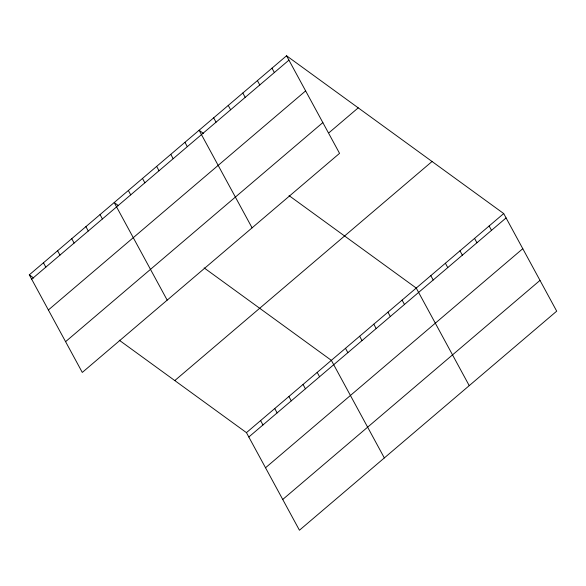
<?xml version="1.0" encoding="UTF-8"?>
<svg xmlns="http://www.w3.org/2000/svg" width="586" height="586" viewBox="0 0 586 586"><rect width="100%" height="100%" fill="white"/><g stroke="black" fill="none" stroke-linecap="round" stroke-linejoin="round"><path stroke-width="0.88" d="M286.561 55.773L339.55 153.356L82.289 372.432L29.3 274.841L286.561 55.773L503.711 213.568L556.7 311.159L299.439 530.227L246.45 432.644L119.244 340.202M31.666 279.207L288.935 60.131M48.374 309.972L305.636 90.896M65.581 341.667L322.849 122.591M329.068 132.67L358.222 107.846M174.789 380.57L432.05 161.494M246.45 432.644L503.711 213.568M248.816 437.002L506.084 217.933M265.524 467.767L522.785 248.698M282.73 499.47L539.999 280.394M203.481 133.44L199.094 130.253L252.083 227.844M289.037 195.614L416.243 288.056L469.232 385.647M118.584 205.737L114.197 202.544L167.186 300.135M204.14 267.905L331.346 360.346L384.335 457.937M29.3 274.841L33.688 278.028M489.134 225.984L491.508 230.349M474.557 238.399L476.923 242.765M459.981 250.815L462.347 255.174M445.404 263.224L447.77 267.59M430.82 275.64L433.193 280.005M402.091 300.105L404.465 304.464M271.985 68.181L274.358 72.547M387.947 312.155L390.313 316.513M257.408 80.597L259.774 84.963M373.795 324.205L376.168 328.563M242.831 93.013L245.197 97.379M359.643 336.247L362.016 340.613M228.247 105.429L230.62 109.787M345.498 348.296L347.864 352.662M213.67 117.837L216.044 122.203M317.194 372.396L319.568 376.761M184.942 142.303L187.315 146.668M303.05 384.445L305.416 388.811M170.797 154.352L173.163 158.718M288.898 396.495L291.271 400.861M156.645 166.402L159.018 170.76M274.746 408.545L277.119 412.91M142.493 178.452L144.867 182.81M260.602 420.594L262.968 424.96M128.349 190.501L130.715 194.86M100.045 214.593L102.418 218.959M85.9 226.643L88.266 231.009M71.748 238.692L74.114 243.058M57.596 250.742L59.97 255.108M43.452 262.792L45.818 267.157"/></g></svg>
